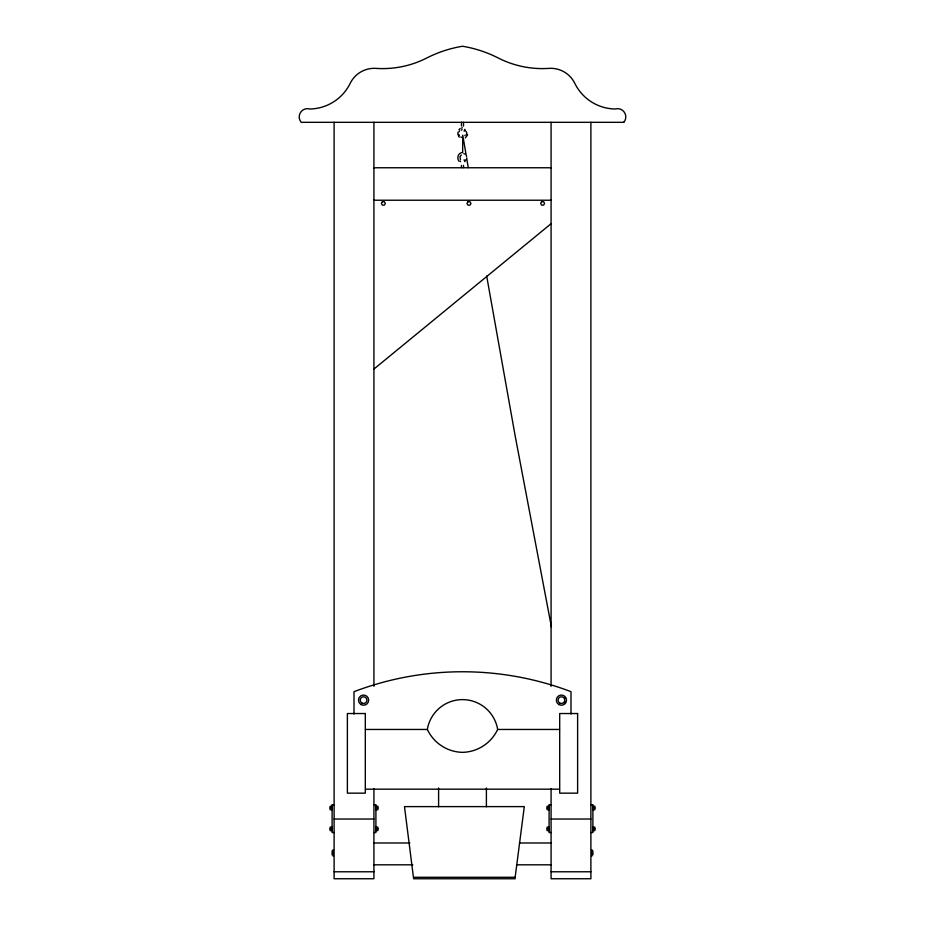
<?xml version="1.0" encoding="UTF-8"?>
<svg xmlns="http://www.w3.org/2000/svg" width="925" height="925" viewBox="0 0 925 925"><rect width="100%" height="100%" fill="white"/><g stroke="black" fill="none" stroke-linecap="round" stroke-linejoin="round"><path stroke-width="1.39" d="M462.65 152.694L462.754 135.177L466.119 154.88M461.459 125.95L461.471 122.32M463.517 126.101L463.529 122.32M515.156 877.282L524.302 806.612L404.479 806.612L413.625 878.75L515.156 878.75L515.156 877.282L413.625 877.282M457.921 132.229L457.944 134.877M467.645 134.877L465.31 137.929M464.107 131.246L464.928 129.35M464.87 135.651L465.344 135.05M458.973 129.766L460.188 128.459M462.13 129.442L461.286 130.24M373.92 369.075L551.08 223.711M461.332 154.949L459.956 156.73L460.43 159.724M461.494 152.637C457.736 153.573 456.777 158.464 458.973 161.308M373.92 167.76L551.08 167.76M373.92 200.228L551.08 200.228M365.514 729.455L427.338 729.455A35.636 35.636 0 0 1 497.662 729.455L559.486 729.455M365.502 789.175L559.498 789.175M334.11 804.669L332.11 804.669L332.11 832.535L334.11 832.535M373.92 804.669L375.908 804.669L375.908 832.535L373.92 832.535M551.08 804.669L549.092 804.669L549.092 832.535L551.08 832.535M590.89 804.669L592.89 804.669L592.89 832.535L590.89 832.535M332.11 806.253L330.121 806.253L330.121 809.699L332.11 809.699M375.908 806.253L377.897 806.253L377.897 809.699L375.908 809.699M549.092 806.253L547.103 806.253L547.103 809.699L549.092 809.699M592.89 806.253L594.879 806.253L594.879 809.699L592.89 809.699M330.121 807.976L332.11 807.976M375.908 807.976L377.897 807.976M547.103 807.976L549.092 807.976M592.89 807.976L594.879 807.976M334.11 819.03L373.92 819.03M551.08 819.03L590.89 819.03M332.11 827.147L330.121 827.147L330.121 830.604L332.11 830.604M375.908 827.147L377.897 827.147L377.897 830.604L375.908 830.604M549.092 827.147L547.103 827.147L547.103 830.604L549.092 830.604M592.89 827.147L594.879 827.147L594.879 830.604L592.89 830.604M330.121 828.869L332.11 828.869M375.908 828.869L377.897 828.869M547.103 828.869L549.092 828.869M592.89 828.869L594.879 828.869M373.92 842.987L409.925 842.987M519.399 842.987L551.08 842.987M373.92 864.817L412.804 864.817M516.508 864.817L551.08 864.817M334.11 871.778L373.92 871.778M551.08 871.778L590.89 871.778M458.442 136.091L459.251 137.131M464.107 159.828L464.928 161.713M551.45 627.115L515.179 435.964L486.677 276.055M466.836 159.123L468.247 167.622M592.89 850.873L592.89 854.85M591.884 849.624L591.884 856.099M590.89 122.32L590.89 878.75L551.08 878.75L551.08 788.736M570.991 714.065L570.991 691.669A305.585 305.585 0 0 0 354.009 691.669L354.009 714.065M551.08 122.32L551.08 686.327M486.4 788.065L486.4 806.773M463.529 165.367L463.529 167.622M461.471 165.402L461.471 167.633M438.6 788.065L438.6 806.773M373.92 122.32L373.92 686.327M373.92 788.736L373.92 878.75L334.11 878.75L334.11 122.32M333.116 849.624L333.116 856.099M332.11 850.873L332.11 854.85M463.83 153.654A3.978 3.978 0 0 1 464.789 154.047M466.246 155.504A3.978 3.978 0 0 1 466.639 156.464M460.569 161.586A5.643 5.643 0 0 1 460.176 161.17M466.767 157.851A3.503 3.503 0 0 1 466.616 158.533M466.154 159.482A3.503 3.503 0 0 1 464.512 160.777M427.338 729.455A39.833 39.833 0 0 0 462.5 752.349A39.833 39.833 0 0 0 497.662 729.455M565.082 702.121A3.978 3.978 0 0 1 564.447 702.954M564.447 697.323A3.978 3.978 0 0 1 565.082 698.144M466.778 133.582A3.978 3.978 0 0 1 466.639 134.611M461.772 137.42A3.978 3.978 0 0 1 460.812 137.027M459.355 135.57A3.978 3.978 0 0 1 458.95 134.611M459.078 131.893A5.643 5.643 0 0 1 459.528 130.841M464.512 130.298A3.503 3.503 0 0 1 464.836 130.448M465.437 130.818A3.503 3.503 0 0 1 465.703 131.049M466.339 131.893A3.503 3.503 0 0 1 466.709 132.876M462.199 127.326A4.671 4.671 0 0 1 461.748 128.228M382.36 201.708L381.366 203.431L382.36 205.153L384.361 205.153L385.355 203.431L384.361 201.708L382.36 201.708M467.958 201.708L466.963 203.431L467.958 205.153L469.958 205.153L470.952 203.431L469.958 201.708L467.958 201.708M541.611 201.708L540.616 203.431L541.611 205.153L543.611 205.153L544.605 203.431L543.611 201.708L541.611 201.708M623.808 122.32L301.192 122.32A8.29 8.29 0 0 1 309.921 109A45.799 45.799 0 0 0 350.205 83.319A26.756 26.756 0 0 1 376.059 68.381A97.218 97.218 0 0 0 426.76 57.997A122.805 122.805 0 0 1 462.5 46.25A122.805 122.805 0 0 1 498.24 57.997A97.218 97.218 0 0 0 548.941 68.381A26.756 26.756 0 0 1 574.795 83.319A45.799 45.799 0 0 0 615.079 109A8.29 8.29 0 0 1 623.808 122.32M365.306 713.533L347.384 713.533L347.384 793.153L365.306 793.153L365.306 713.533M577.616 713.533L559.694 713.533L559.694 793.153L577.616 793.153L577.616 713.533M558.885 704.549A5.099 5.099 0 0 0 566.528 700.132A5.099 5.099 0 0 0 558.885 695.727A5.099 5.099 0 0 0 558.885 704.549M559.752 703.035A3.342 3.342 0 0 0 564.77 700.132A3.342 3.342 0 0 0 559.752 697.242A3.342 3.342 0 0 0 559.752 703.035M361.028 704.549A5.099 5.099 0 0 0 368.67 700.132A5.099 5.099 0 0 0 361.028 695.727A5.099 5.099 0 0 0 361.028 704.549M361.895 703.035A3.342 3.342 0 0 0 366.913 700.132A3.342 3.342 0 0 0 361.895 697.242A3.342 3.342 0 0 0 361.895 703.035"/></g></svg>
